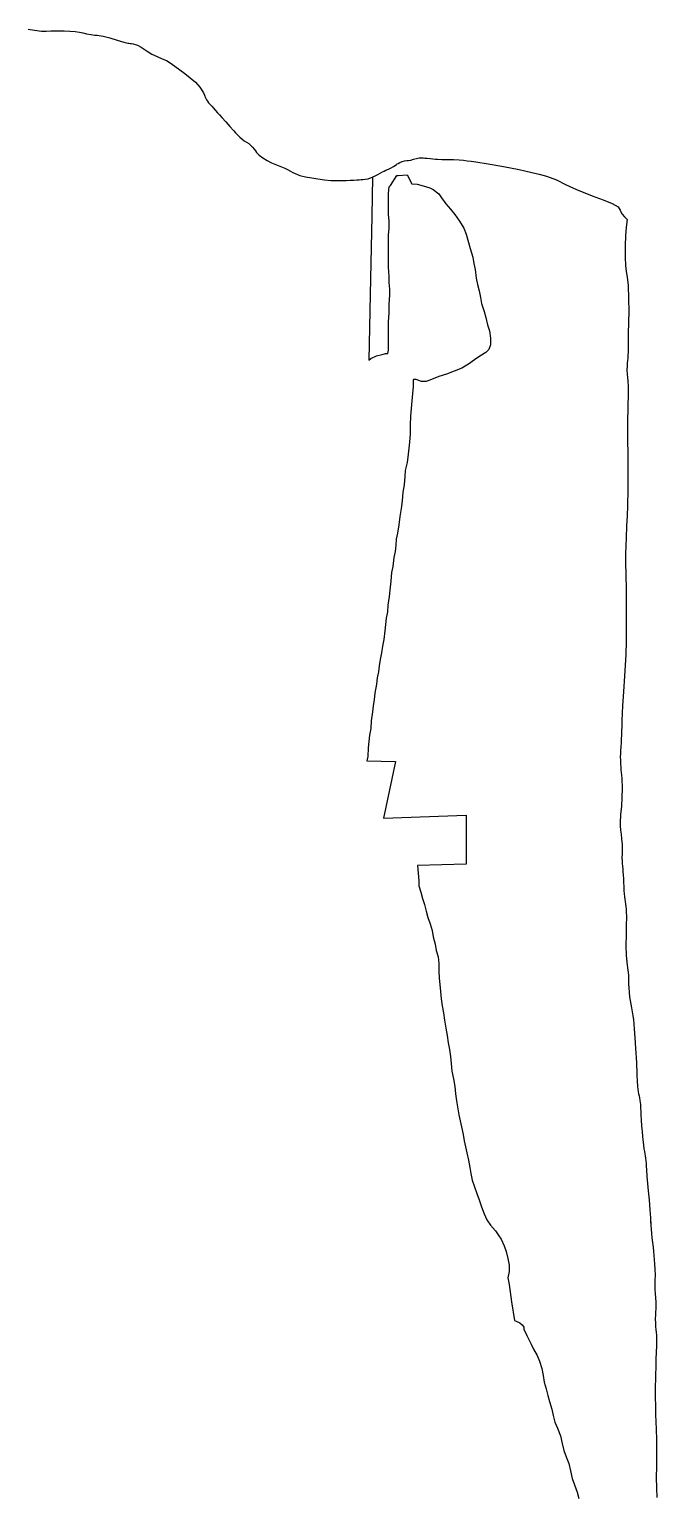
# Model space of a CAD drawing. Header units: inches. Extents: x 11258954 to 11313122, y 3645444 to 3695200.
# Drawn here: x 11282908 to 11283960, y 3691751 to 3694203 of the extents above; entities that cross this region are included whole.
import ezdxf

# ---------------------------------------------------------------- set-up
doc = ezdxf.new("R2010")
doc.units = ezdxf.units.IN
doc.header["$MEASUREMENT"] = 0
for name, color, linetype in [('SchoolBoardDistrict', 253, 'Continuous'), ('SchoolZone_Elementary', 251, 'Continuous'), ('SchoolZone_High', 63, 'Continuous'), ('SchoolZone_Middle', 154, 'Continuous')]:
    doc.layers.add(name, color=color, linetype=linetype)

msp = doc.modelspace()

# ---------------------------------------------------------------- linework, layer by layer
at = {"layer": 'SchoolBoardDistrict'}
msp.add_lwpolyline([(11282905.625, 3694202.9375), (11282916.5625, 3694201.25), (11282928.1875, 3694199.5), (11282935.969, 3694199.9375), (11282943.594, 3694200.25), (11282950.9065, 3694200.5), (11282957.8125, 3694200.5), (11282966.219, 3694200.25), (11282975.469, 3694199.75), (11282984.375, 3694199), (11282991.8125, 3694197.875), (11282997.344, 3694196.75), (11283003.8125, 3694195.5), (11283010.8125, 3694194.3125), (11283017.8125, 3694193.3125), (11283021.344, 3694192.875), (11283024.75, 3694192.5), (11283028.125, 3694192.0625), (11283031.4065, 3694191.5), (11283042.875, 3694188.5625), (11283055.094, 3694184.6875), (11283065.9065, 3694181.25), (11283073.0315, 3694179.6875), (11283074.469, 3694179.5625), (11283076.6565, 3694179.375), (11283077.1565, 3694179.3125), (11283079.2815, 3694179), (11283082.0315, 3694178.5), (11283089.1565, 3694176.25), (11283095.125, 3694173.1875), (11283100.375, 3694169.6875), (11283105.4375, 3694166.0625), (11283113.25, 3694161.5), (11283122.0315, 3694157.25), (11283130.5, 3694153.5), (11283137.4375, 3694150.5), (11283144.125, 3694146.6875), (11283151.8125, 3694141.375), (11283160, 3694135.25), (11283168.25, 3694128.875), (11283177.6565, 3694121.625), (11283186.1875, 3694114.375), (11283193.5625, 3694106.125), (11283199.469, 3694096.25), (11283201.219, 3694092.3125), (11283202.9375, 3694088.3125), (11283204.625, 3694084.8125), (11283206.25, 3694082.25), (11283208.1875, 3694079.9375), (11283210.75, 3694077.125), (11283213.594, 3694074), (11283216.469, 3694070.875), (11283220.094, 3694066.875), (11283223.4375, 3694063.125), (11283226.8125, 3694059.375), (11283230.469, 3694055.25), (11283237.25, 3694047.6875), (11283244.125, 3694040.0625), (11283249.9375, 3694033.5625), (11283253.6565, 3694029.4375), (11283255.1875, 3694027.75), (11283257.625, 3694025.125), (11283260.6565, 3694022.125), (11283263.875, 3694019.25), (11283267.969, 3694016.25), (11283271.875, 3694013.8125), (11283275.625, 3694011.375), (11283279.2815, 3694008.4375), (11283282.0625, 3694005.4375), (11283284.594, 3694002.25), (11283286.8125, 3693999.1875), (11283288.6875, 3693996.625), (11283293.1875, 3693992), (11283299.375, 3693987.3125), (11283306.5, 3693982.9375), (11283313.875, 3693979.25), (11283319.469, 3693976.9375), (11283324.9375, 3693974.875), (11283330.4065, 3693972.75), (11283336.094, 3693970.25), (11283340.8125, 3693967.8125), (11283345.375, 3693965.25), (11283349.594, 3693962.9375), (11283353.2815, 3693961.0625), (11283361.1875, 3693958.25), (11283370.7815, 3693955.875), (11283381.1565, 3693953.875), (11283391.2815, 3693952.25), (11283402.469, 3693950.75), (11283413.219, 3693949.8125), (11283424.9065, 3693949.4375), (11283438.9065, 3693949.625), (11283445.5625, 3693949.9375), (11283451.6875, 3693950.25), (11283456.5315, 3693950.625), (11283459.3125, 3693950.8125), (11283460.969, 3693950.875), (11283463.844, 3693951), (11283467.344, 3693951.25), (11283470.9065, 3693951.625), (11283475.5625, 3693952.5625), (11283479.5625, 3693953.875), (11283483.094, 3693955.4375), (11283483.375, 3693955.5625), (11283487.5, 3693957.625), (11283491.8125, 3693959.875), (11283495.969, 3693962.0625), (11283499.6565, 3693964), (11283502.5315, 3693965.4375), (11283505.6565, 3693966.875), (11283509.719, 3693968.6875), (11283514.125, 3693970.875), (11283518.3125, 3693973.25), (11283520.875, 3693974.9375), (11283523.239, 3693976.6345), (11283523.3125, 3693976.6875), (11283525.844, 3693978.3125), (11283528.719, 3693979.8125), (11283532.719, 3693981.3125), (11283536.75, 3693982.3125), (11283540.469, 3693982.9375), (11283543.5315, 3693983.25), (11283547.2815, 3693983.9375), (11283551.8125, 3693985.1875), (11283556.719, 3693986.5), (11283561.5315, 3693987.4375), (11283564.6875, 3693987.625), (11283567.75, 3693987.5), (11283570.969, 3693987.1875), (11283574.5315, 3693986.8125), (11283579.625, 3693986.3125), (11283584.4065, 3693985.875), (11283588.6565, 3693985.5), (11283592.125, 3693985.25), (11283599.5625, 3693985), (11283608.75, 3693984.8125), (11283618.75, 3693984.5625), (11283628.5315, 3693984.0625), (11283635.4065, 3693983.4375), (11283642, 3693982.6875), (11283648.75, 3693981.75), (11283656.1565, 3693980.625), (11283676.875, 3693977.4375), (11283696.6875, 3693974.0625), (11283714.375, 3693970.8125), (11283728.7815, 3693967.8125), (11283738.3125, 3693965.75), (11283750.094, 3693963.125), (11283762.6565, 3693960.125), (11283774.5625, 3693956.8125), (11283791.594, 3693950.4375), (11283806.7815, 3693943.125), (11283825, 3693934.375), (11283851.1875, 3693923.8125), (11283869.969, 3693917), (11283885.0315, 3693911.125), (11283894.969, 3693905.5625), (11283898.4065, 3693899.8125), (11283899.3125, 3693897.0625), (11283901.9065, 3693893.3125), (11283905.5625, 3693888.9375), (11283909.8125, 3693884.25), (11283908.469, 3693871.25), (11283907.3125, 3693857.0625), (11283906.625, 3693840.5), (11283906.594, 3693820.4375), (11283907.2815, 3693807.4375), (11283908.594, 3693797.0625), (11283910.0625, 3693787.8125), (11283911.219, 3693778.375), (11283911.5315, 3693774.125), (11283911.719, 3693769.75), (11283911.875, 3693765.3125), (11283911.902, 3693764.373), (11283912, 3693761), (11283912.219, 3693752.9375), (11283912.4375, 3693745), (11283912.5625, 3693736.4375), (11283912.594, 3693726.5625), (11283912.4065, 3693716), (11283912.0625, 3693706.8125), (11283911.75, 3693698.375), (11283911.594, 3693689.75), (11283911.6875, 3693681.1875), (11283911.844, 3693672.375), (11283911.8125, 3693663.625), (11283911.4065, 3693655.375), (11283911.0315, 3693651.6875), (11283910.594, 3693647.9375), (11283910.1565, 3693643.875), (11283909.8125, 3693639.1875), (11283909.719, 3693631.8125), (11283910.0625, 3693625.375), (11283910.6565, 3693619.375), (11283911.219, 3693613.375), (11283911.625, 3693604.3125), (11283911.6565, 3693594.9375), (11283911.469, 3693585.625), (11283911.219, 3693576.9375), (11283911.0315, 3693569.375), (11283910.875, 3693561.75), (11283910.75, 3693553), (11283910.594, 3693541.9375), (11283910.5, 3693533.75), (11283910.5, 3693527.1875), (11283910.5315, 3693521.625), (11283910.594, 3693516.3125), (11283910.9065, 3693490.3125), (11283911.1565, 3693460.9375), (11283911.1405, 3693446.125), (11283911.125, 3693431.3125), (11283910.594, 3693404.5), (11283909.875, 3693387.9375), (11283908.969, 3693371.125), (11283908.094, 3693350.9375), (11283907.4065, 3693324.125), (11283907.3125, 3693312.25), (11283907.375, 3693303.1875), (11283907.594, 3693295.8125), (11283907.8125, 3693289.0625), (11283908.344, 3693265.1875), (11283908.5315, 3693237.8125), (11283908.5315, 3693208), (11283908.4065, 3693177.0625), (11283908.1565, 3693170), (11283907.875, 3693162.6875), (11283907.594, 3693155), (11283907.219, 3693146.6875), (11283905.719, 3693119.0625), (11283904.0315, 3693093.6875), (11283902.469, 3693069.4375), (11283901.219, 3693045.25), (11283901.094, 3693042.3125), (11283901, 3693039.3125), (11283900.9065, 3693036.3125), (11283900.8125, 3693033.4375), (11283900.719, 3693029.125), (11283900.594, 3693024.8125), (11283900.4375, 3693020.125), (11283900.219, 3693014.625), (11283899.7815, 3693007.125), (11283899.344, 3693001.5), (11283899.2815, 3693000.625), (11283898.875, 3692994.8125), (11283898.594, 3692989.25), (11283898.5315, 3692984), (11283898.625, 3692978.3125), (11283898.844, 3692972.5), (11283899.219, 3692966.8125), (11283899.625, 3692962.3125), (11283900.094, 3692957.8125), (11283900.5625, 3692953.1875), (11283901, 3692948), (11283901.6875, 3692931.3125), (11283901.344, 3692916.0625), (11283900.3125, 3692901.6875), (11283899, 3692887.8125), (11283898.594, 3692883.1875), (11283898.3125, 3692878.3125), (11283898.1565, 3692873.375), (11283898.219, 3692868.625), (11283898.7815, 3692861.5625), (11283899.6875, 3692854.625), (11283900.6875, 3692846.875), (11283901.4065, 3692837.375), (11283901.594, 3692828.875), (11283901.469, 3692821.8125), (11283901.3125, 3692815.625), (11283901.4065, 3692809.5625), (11283901.6875, 3692805.3125), (11283902.125, 3692800.8125), (11283902.594, 3692796.1875), (11283903, 3692791.8125), (11283903.375, 3692786.125), (11283903.625, 3692780.5), (11283903.844, 3692774.25), (11283904.219, 3692766.5625), (11283904.594, 3692760.0625), (11283905, 3692754.625), (11283905.4375, 3692749.9375), (11283906, 3692745.375), (11283906.5625, 3692741.5625), (11283907.1565, 3692737.4375), (11283907.75, 3692733.1875), (11283908.219, 3692729), (11283908.594, 3692723.3125), (11283908.719, 3692717.75), (11283908.6875, 3692711.9375), (11283908.594, 3692705.5625), (11283908.219, 3692686.125), (11283907.9375, 3692668.3125), (11283908.344, 3692651.5), (11283910, 3692634.9375), (11283910.625, 3692630.9375), (11283911.25, 3692626.75), (11283911.8125, 3692622.625), (11283912.219, 3692618.5625), (11283912.4375, 3692613.6875), (11283912.4375, 3692608.8125), (11283912.4375, 3692603.5), (11283912.594, 3692597.375), (11283913.1565, 3692589.1875), (11283914.0315, 3692582.1875), (11283915.0625, 3692575.75), (11283916.219, 3692569.5625), (11283917.344, 3692563.4375), (11283918.469, 3692556.9375), (11283919.5, 3692550.3125), (11283920.4065, 3692543.9375), (11283922.0315, 3692528.4375), (11283922.875, 3692513.6875), (11283923.75, 3692495.9375), (11283925.4065, 3692471.3125), (11283925.719, 3692466.8125), (11283925.9065, 3692463.4375), (11283925.969, 3692460.75), (11283926, 3692458.3125), (11283926.1875, 3692450.5), (11283926.6565, 3692441.4375), (11283927.4375, 3692431.9375), (11283928.625, 3692423.125), (11283929.25, 3692419.75), (11283929.969, 3692416.3125), (11283930.6875, 3692412.625), (11283931.4065, 3692408.3125), (11283932.219, 3692401.5), (11283932.594, 3692395.5625), (11283932.719, 3692390.0625), (11283932.8125, 3692384.6875), (11283933.3125, 3692375.6875), (11283934.1565, 3692366.1875), (11283934.67, 3692361.0185), (11283935.094, 3692356.75), (11283936, 3692347.875), (11283936.4065, 3692343.375), (11283936.844, 3692338.75), (11283937.4375, 3692333.625), (11283938.219, 3692327.5), (11283938.9375, 3692322.875), (11283939.625, 3692319), (11283940.2815, 3692315.5), (11283940.8125, 3692312.0625), (11283941.3125, 3692307.5625), (11283941.6565, 3692302.75), (11283941.9375, 3692297.875), (11283942.219, 3692293.0625), (11283943.125, 3692281.0625), (11283944.25, 3692269.5625), (11283945.5, 3692257), (11283946.8125, 3692241.875), (11283948, 3692225.4375), (11283948.875, 3692211.75), (11283949.297, 3692205.5), (11283949.719, 3692199.25), (11283950.8125, 3692186.4375), (11283951.625, 3692178.625), (11283952.5, 3692170.6875), (11283953.4065, 3692162.75), (11283954.219, 3692155.25), (11283954.875, 3692148.625), (11283955.469, 3692141.875), (11283955.9375, 3692134.4375), (11283956.4065, 3692125.625), (11283956.6875, 3692115.5625), (11283956.625, 3692107), (11283956.5315, 3692099.3125), (11283956.625, 3692091.8125), (11283956.969, 3692085), (11283957.4375, 3692077.6875), (11283957.875, 3692070.4375), (11283958.0315, 3692063.625), (11283957.9065, 3692059.0625), (11283957.6565, 3692054.4375), (11283957.375, 3692049.125), (11283957.219, 3692042.625), (11283957.25, 3692035.5), (11283957.5315, 3692029.5625), (11283958, 3692024.5625), (11283958.625, 3692020), (11283959.375, 3692015.25), (11283959.375, 3692000), (11283959.25, 3691997.25), (11283958.625, 3691986.6875), (11283958.25, 3691975.125), (11283957.875, 3691961.6875), (11283957.625, 3691949.375), (11283957.25, 3691941.125), (11283957, 3691929.875), (11283957, 3691913.0625), (11283957.25, 3691895.125), (11283957.625, 3691882.3125), (11283958, 3691870.375), (11283958.5, 3691858.125), (11283959, 3691840), (11283959.25, 3691822.375), (11283959.25, 3691808.75), (11283959, 3691795.1875), (11283958.875, 3691777.625), (11283959.125, 3691759.1875), (11283959.625, 3691743.625)], dxfattribs=at)
at = {"layer": 'SchoolZone_Elementary'}
msp.add_polyline3d([(11282905.625, 3694202.9375, 0), (11282916.5625, 3694201.25, 0), (11282928.1875, 3694199.5, 0), (11282935.969, 3694199.9375, 0), (11282943.594, 3694200.25, 0), (11282950.9065, 3694200.5, 0), (11282957.8125, 3694200.5, 0), (11282966.219, 3694200.25, 0), (11282975.469, 3694199.75, 0), (11282984.375, 3694199, 0), (11282991.8125, 3694197.875, 0), (11282997.344, 3694196.75, 0), (11283003.8125, 3694195.5, 0), (11283010.8125, 3694194.3125, 0), (11283017.8125, 3694193.3125, 0), (11283021.344, 3694192.875, 0), (11283024.75, 3694192.5, 0), (11283028.125, 3694192.0625, 0), (11283031.4065, 3694191.5, 0), (11283042.875, 3694188.5625, 0), (11283055.094, 3694184.6875, 0), (11283065.9065, 3694181.25, 0), (11283073.0315, 3694179.6875, 0), (11283074.469, 3694179.5625, 0), (11283076.6565, 3694179.375, 0), (11283077.1565, 3694179.3125, 0), (11283079.2815, 3694179, 0), (11283082.0315, 3694178.5, 0), (11283089.1565, 3694176.25, 0), (11283095.125, 3694173.1875, 0), (11283100.375, 3694169.6875, 0), (11283105.4375, 3694166.0625, 0), (11283113.25, 3694161.5, 0), (11283122.0315, 3694157.25, 0), (11283130.5, 3694153.5, 0), (11283137.4375, 3694150.5, 0), (11283144.125, 3694146.6875, 0), (11283151.8125, 3694141.375, 0), (11283160, 3694135.25, 0), (11283168.25, 3694128.875, 0), (11283177.6565, 3694121.625, 0), (11283186.1875, 3694114.375, 0), (11283193.5625, 3694106.125, 0), (11283199.469, 3694096.25, 0), (11283201.219, 3694092.3125, 0), (11283202.9375, 3694088.3125, 0), (11283204.625, 3694084.8125, 0), (11283206.25, 3694082.25, 0), (11283208.1875, 3694079.9375, 0), (11283210.75, 3694077.125, 0), (11283213.594, 3694074, 0), (11283216.469, 3694070.875, 0), (11283220.094, 3694066.875, 0), (11283223.4375, 3694063.125, 0), (11283226.8125, 3694059.375, 0), (11283230.469, 3694055.25, 0), (11283237.25, 3694047.6875, 0), (11283244.125, 3694040.0625, 0), (11283249.9375, 3694033.5625, 0), (11283253.6565, 3694029.4375, 0), (11283255.1875, 3694027.75, 0), (11283257.625, 3694025.125, 0), (11283260.6565, 3694022.125, 0), (11283263.875, 3694019.25, 0), (11283267.969, 3694016.25, 0), (11283271.875, 3694013.8125, 0), (11283275.625, 3694011.375, 0), (11283279.2815, 3694008.4375, 0), (11283282.0625, 3694005.4375, 0), (11283284.594, 3694002.25, 0), (11283286.8125, 3693999.1875, 0), (11283288.6875, 3693996.625, 0), (11283293.1875, 3693992, 0), (11283299.375, 3693987.3125, 0), (11283306.5, 3693982.9375, 0), (11283313.875, 3693979.25, 0), (11283319.469, 3693976.9375, 0), (11283324.9375, 3693974.875, 0), (11283330.4065, 3693972.75, 0), (11283336.094, 3693970.25, 0), (11283340.8125, 3693967.8125, 0), (11283345.375, 3693965.25, 0), (11283349.594, 3693962.9375, 0), (11283353.2815, 3693961.0625, 0), (11283361.1875, 3693958.25, 0), (11283370.7815, 3693955.875, 0), (11283381.1565, 3693953.875, 0), (11283391.2815, 3693952.25, 0), (11283402.469, 3693950.75, 0), (11283413.219, 3693949.8125, 0), (11283424.9065, 3693949.4375, 0), (11283438.9065, 3693949.625, 0), (11283445.5625, 3693949.9375, 0), (11283451.6875, 3693950.25, 0), (11283456.5315, 3693950.625, 0), (11283459.3125, 3693950.8125, 0), (11283460.969, 3693950.875, 0), (11283463.844, 3693951, 0), (11283467.344, 3693951.25, 0), (11283470.9065, 3693951.625, 0), (11283475.5625, 3693952.5625, 0), (11283479.5625, 3693953.875, 0), (11283483.094, 3693955.4375, 0), (11283481.7815, 3693889.8125, 0), (11283479.1875, 3693758.875, 0), (11283476.969, 3693648.75, 0), (11283480, 3693651.25, 0), (11283490, 3693656, 0), (11283499, 3693658.25, 0), (11283505, 3693659.75, 0), (11283509, 3693660, 0), (11283510, 3693665.25, 0), (11283510, 3693675.25, 0), (11283510, 3693686.75, 0), (11283510, 3693699.5, 0), (11283510, 3693712.75, 0), (11283511, 3693727.5, 0), (11283511, 3693742.5, 0), (11283512, 3693757.25, 0), (11283512, 3693767.75, 0), (11283511, 3693778.75, 0), (11283511, 3693789, 0), (11283510, 3693804.25, 0), (11283510, 3693814.75, 0), (11283510, 3693825, 0), (11283510, 3693835.25, 0), (11283510, 3693846.25, 0), (11283510, 3693858.25, 0), (11283511, 3693870, 0), (11283511, 3693882, 0), (11283510, 3693892.75, 0), (11283510, 3693907, 0), (11283510, 3693917.5, 0), (11283510, 3693928.25, 0), (11283511, 3693939, 0), (11283513, 3693941.5, 0), (11283524, 3693958, 0), (11283526, 3693958, 0), (11283541, 3693959.25, 0), (11283549, 3693944.25, 0), (11283558, 3693943.25, 0), (11283568, 3693940.75, 0), (11283579, 3693937.25, 0), (11283585, 3693934.5, 0), (11283594, 3693927.5, 0), (11283599, 3693920.75, 0), (11283606, 3693910.75, 0), (11283614, 3693901.5, 0), (11283621, 3693892.75, 0), (11283629, 3693881.5, 0), (11283636, 3693869.75, 0), (11283640, 3693859.75, 0), (11283644, 3693846, 0), (11283647, 3693835.5, 0), (11283651, 3693821, 0), (11283653, 3693810.75, 0), (11283655, 3693800.75, 0), (11283657, 3693786, 0), (11283659, 3693775.25, 0), (11283662, 3693765, 0), (11283664, 3693753.75, 0), (11283666, 3693743.5, 0), (11283670, 3693730, 0), (11283673, 3693720, 0), (11283676, 3693707.75, 0), (11283679, 3693698, 0), (11283681, 3693685.5, 0), (11283681, 3693674.5, 0), (11283678, 3693666.5, 0), (11283673, 3693661.5, 0), (11283663, 3693655.5, 0), (11283654, 3693649, 0), (11283644, 3693641.75, 0), (11283633, 3693635, 0), (11283620, 3693630.25, 0), (11283607, 3693625, 0), (11283594, 3693621, 0), (11283582, 3693616, 0), (11283573, 3693613, 0), (11283565, 3693612.75, 0), (11283556, 3693616, 0), (11283552, 3693616, 0), (11283551, 3693615, 0), (11283551, 3693604.5, 0), (11283550, 3693592.75, 0), (11283549, 3693580.5, 0), (11283548, 3693567.75, 0), (11283547, 3693554.75, 0), (11283546, 3693540, 0), (11283546, 3693525.25, 0), (11283545, 3693511.25, 0), (11283544, 3693501, 0), (11283543, 3693491, 0), (11283541, 3693477, 0), (11283538, 3693464, 0), (11283537, 3693453.75, 0), (11283536, 3693439.75, 0), (11283534, 3693427.25, 0), (11283533, 3693413, 0), (11283531, 3693400, 0), (11283529, 3693386.75, 0), (11283527, 3693372.75, 0), (11283525, 3693358.75, 0), (11283523, 3693348.75, 0), (11283522, 3693338.5, 0), (11283521, 3693328, 0), (11283519, 3693318, 0), (11283517, 3693303, 0), (11283515, 3693292.75, 0), (11283514, 3693278.25, 0), (11283512, 3693263.25, 0), (11283511, 3693252.5, 0), (11283509, 3693238.25, 0), (11283508, 3693227.25, 0), (11283506, 3693216.25, 0), (11283505, 3693205.75, 0), (11283504, 3693195, 0), (11283502, 3693180.5, 0), (11283500, 3693169.75, 0), (11283498, 3693158.5, 0), (11283496, 3693147, 0), (11283494, 3693136.75, 0), (11283493, 3693126.5, 0), (11283491, 3693116.25, 0), (11283490, 3693106, 0), (11283487, 3693091, 0), (11283486, 3693080.25, 0), (11283484, 3693069.5, 0), (11283483, 3693059.25, 0), (11283481, 3693044.25, 0), (11283480, 3693031.75, 0), (11283478, 3693020.25, 0), (11283477, 3693009.75, 0), (11283476, 3692999, 0), (11283475, 3692984.75, 0), (11283473.7815, 3692977.4375, 0), (11283521.5, 3692976.25, 0), (11283501.5315, 3692881.5625, 0), (11283639.9065, 3692886.625, 0), (11283640.1875, 3692804.4375, 0), (11283558.594, 3692802.0625, 0), (11283561, 3692776.5, 0), (11283561, 3692768.25, 0), (11283564, 3692757.25, 0), (11283567, 3692746.75, 0), (11283570, 3692736.75, 0), (11283573, 3692725.75, 0), (11283576, 3692714.75, 0), (11283580, 3692704.25, 0), (11283583, 3692693.25, 0), (11283585, 3692682.5, 0), (11283588, 3692670.5, 0), (11283590, 3692659.75, 0), (11283593, 3692649, 0), (11283594, 3692637.75, 0), (11283594, 3692625.25, 0), (11283595, 3692613.25, 0), (11283596, 3692602.5, 0), (11283597, 3692591.25, 0), (11283598, 3692578.75, 0), (11283600, 3692567.25, 0), (11283602, 3692555.5, 0), (11283604, 3692543, 0), (11283606, 3692529.75, 0), (11283608, 3692517.25, 0), (11283610, 3692505.25, 0), (11283612, 3692494, 0), (11283614, 3692482.25, 0), (11283615, 3692470.5, 0), (11283616, 3692457.5, 0), (11283619, 3692444.5, 0), (11283621, 3692432, 0), (11283622, 3692419.75, 0), (11283624, 3692408, 0), (11283626, 3692394.75, 0), (11283628, 3692384.5, 0), (11283630, 3692374.25, 0), (11283632, 3692364.25, 0), (11283635, 3692351.5, 0), (11283637, 3692341, 0), (11283639, 3692330.75, 0), (11283641, 3692320.75, 0), (11283644, 3692308.5, 0), (11283646, 3692296, 0), (11283648, 3692286.25, 0), (11283650, 3692275.25, 0), (11283654, 3692263.75, 0), (11283658, 3692252.5, 0), (11283662, 3692242, 0), (11283666, 3692230.5, 0), (11283670, 3692218.75, 0), (11283675, 3692208.25, 0), (11283681, 3692199.5, 0), (11283689, 3692190, 0), (11283695, 3692182, 0), (11283699, 3692176, 0), (11283704, 3692165.25, 0), (11283707, 3692155.5, 0), (11283710, 3692144, 0), (11283712, 3692132.5, 0), (11283712, 3692121.75, 0), (11283710, 3692111.25, 0), (11283712, 3692100, 0), (11283716, 3692071.25, 0), (11283721.0315, 3692040.125, 0), (11283724, 3692039, 0), (11283730, 3692035.75, 0), (11283734, 3692032.5, 0), (11283737, 3692028.75, 0), (11283737, 3692025.5, 0), (11283742, 3692014.75, 0), (11283748, 3692002.75, 0), (11283749, 3692000, 0), (11283753, 3691992, 0), (11283759, 3691981.5, 0), (11283763, 3691972, 0), (11283767, 3691959.25, 0), (11283769, 3691947.75, 0), (11283771, 3691936.75, 0), (11283774, 3691925.5, 0), (11283777, 3691914.5, 0), (11283780, 3691904, 0), (11283784, 3691891.25, 0), (11283786, 3691880.75, 0), (11283789, 3691869.5, 0), (11283793, 3691859.5, 0), (11283798, 3691846.5, 0), (11283801, 3691834, 0), (11283804, 3691822, 0), (11283808, 3691811.75, 0), (11283812, 3691800.5, 0), (11283815, 3691788, 0), (11283818, 3691775.25, 0), (11283822, 3691764.5, 0), (11283826, 3691752.25, 0), (11283829, 3691741.5, 0)], dxfattribs=at)
at = {"layer": 'SchoolZone_High'}
msp.add_polyline3d([(11282905.625, 3694202.9375, 0), (11282916.5625, 3694201.25, 0), (11282928.1875, 3694199.5, 0), (11282935.969, 3694199.9375, 0), (11282943.594, 3694200.25, 0), (11282950.9065, 3694200.5, 0), (11282957.8125, 3694200.5, 0), (11282966.219, 3694200.25, 0), (11282975.469, 3694199.75, 0), (11282984.375, 3694199, 0), (11282991.8125, 3694197.875, 0), (11282997.344, 3694196.75, 0), (11283003.8125, 3694195.5, 0), (11283010.8125, 3694194.3125, 0), (11283017.8125, 3694193.3125, 0), (11283021.344, 3694192.875, 0), (11283024.75, 3694192.5, 0), (11283028.125, 3694192.0625, 0), (11283031.4065, 3694191.5, 0), (11283042.875, 3694188.5625, 0), (11283055.094, 3694184.6875, 0), (11283065.9065, 3694181.25, 0), (11283073.0315, 3694179.6875, 0), (11283074.469, 3694179.5625, 0), (11283076.6565, 3694179.375, 0), (11283077.1565, 3694179.3125, 0), (11283079.2815, 3694179, 0), (11283082.0315, 3694178.5, 0), (11283089.1565, 3694176.25, 0), (11283095.125, 3694173.1875, 0), (11283100.375, 3694169.6875, 0), (11283105.4375, 3694166.0625, 0), (11283113.25, 3694161.5, 0), (11283122.0315, 3694157.25, 0), (11283130.5, 3694153.5, 0), (11283137.4375, 3694150.5, 0), (11283144.125, 3694146.6875, 0), (11283151.8125, 3694141.375, 0), (11283160, 3694135.25, 0), (11283168.25, 3694128.875, 0), (11283177.6565, 3694121.625, 0), (11283186.1875, 3694114.375, 0), (11283193.5625, 3694106.125, 0), (11283199.469, 3694096.25, 0), (11283201.219, 3694092.3125, 0), (11283202.9375, 3694088.3125, 0), (11283204.625, 3694084.8125, 0), (11283206.25, 3694082.25, 0), (11283208.1875, 3694079.9375, 0), (11283210.75, 3694077.125, 0), (11283213.594, 3694074, 0), (11283216.469, 3694070.875, 0), (11283220.094, 3694066.875, 0), (11283223.4375, 3694063.125, 0), (11283226.8125, 3694059.375, 0), (11283230.469, 3694055.25, 0), (11283237.25, 3694047.6875, 0), (11283244.125, 3694040.0625, 0), (11283249.9375, 3694033.5625, 0), (11283253.6565, 3694029.4375, 0), (11283255.1875, 3694027.75, 0), (11283257.625, 3694025.125, 0), (11283260.6565, 3694022.125, 0), (11283263.875, 3694019.25, 0), (11283267.969, 3694016.25, 0), (11283271.875, 3694013.8125, 0), (11283275.625, 3694011.375, 0), (11283279.2815, 3694008.4375, 0), (11283282.0625, 3694005.4375, 0), (11283284.594, 3694002.25, 0), (11283286.8125, 3693999.1875, 0), (11283288.6875, 3693996.625, 0), (11283293.1875, 3693992, 0), (11283299.375, 3693987.3125, 0), (11283306.5, 3693982.9375, 0), (11283313.875, 3693979.25, 0), (11283319.469, 3693976.9375, 0), (11283324.9375, 3693974.875, 0), (11283330.4065, 3693972.75, 0), (11283336.094, 3693970.25, 0), (11283340.8125, 3693967.8125, 0), (11283345.375, 3693965.25, 0), (11283349.594, 3693962.9375, 0), (11283353.2815, 3693961.0625, 0), (11283361.1875, 3693958.25, 0), (11283370.7815, 3693955.875, 0), (11283381.1565, 3693953.875, 0), (11283391.2815, 3693952.25, 0), (11283402.469, 3693950.75, 0), (11283413.219, 3693949.8125, 0), (11283424.9065, 3693949.4375, 0), (11283438.9065, 3693949.625, 0), (11283445.5625, 3693949.9375, 0), (11283451.6875, 3693950.25, 0), (11283456.5315, 3693950.625, 0), (11283459.3125, 3693950.8125, 0), (11283460.969, 3693950.875, 0), (11283463.844, 3693951, 0), (11283467.344, 3693951.25, 0), (11283470.9065, 3693951.625, 0), (11283475.5625, 3693952.5625, 0), (11283479.5625, 3693953.875, 0), (11283483.094, 3693955.4375, 0), (11283483.375, 3693955.5625, 0), (11283487.5, 3693957.625, 0), (11283491.8125, 3693959.875, 0), (11283495.969, 3693962.0625, 0), (11283499.6565, 3693964, 0), (11283502.5315, 3693965.4375, 0), (11283505.6565, 3693966.875, 0), (11283509.719, 3693968.6875, 0), (11283514.125, 3693970.875, 0), (11283518.3125, 3693973.25, 0), (11283520.875, 3693974.9375, 0), (11283523.239, 3693976.6345, 0), (11283523.3125, 3693976.6875, 0), (11283525.844, 3693978.3125, 0), (11283528.719, 3693979.8125, 0), (11283532.719, 3693981.3125, 0), (11283536.75, 3693982.3125, 0), (11283540.469, 3693982.9375, 0), (11283543.5315, 3693983.25, 0), (11283547.2815, 3693983.9375, 0), (11283551.8125, 3693985.1875, 0), (11283556.719, 3693986.5, 0), (11283561.5315, 3693987.4375, 0), (11283564.6875, 3693987.625, 0), (11283567.75, 3693987.5, 0), (11283570.969, 3693987.1875, 0), (11283574.5315, 3693986.8125, 0), (11283579.625, 3693986.3125, 0), (11283584.4065, 3693985.875, 0), (11283588.6565, 3693985.5, 0), (11283592.125, 3693985.25, 0), (11283599.5625, 3693985, 0), (11283608.75, 3693984.8125, 0), (11283618.75, 3693984.5625, 0), (11283628.5315, 3693984.0625, 0), (11283635.4065, 3693983.4375, 0), (11283642, 3693982.6875, 0), (11283648.75, 3693981.75, 0), (11283656.1565, 3693980.625, 0), (11283676.875, 3693977.4375, 0), (11283696.6875, 3693974.0625, 0), (11283714.375, 3693970.8125, 0), (11283728.7815, 3693967.8125, 0), (11283738.3125, 3693965.75, 0), (11283750.094, 3693963.125, 0), (11283762.6565, 3693960.125, 0), (11283774.5625, 3693956.8125, 0), (11283791.594, 3693950.4375, 0), (11283806.7815, 3693943.125, 0), (11283825, 3693934.375, 0), (11283851.1875, 3693923.8125, 0), (11283869.969, 3693917, 0), (11283885.0315, 3693911.125, 0), (11283894.969, 3693905.5625, 0), (11283898.4065, 3693899.8125, 0), (11283899.3125, 3693897.0625, 0), (11283901.9065, 3693893.3125, 0), (11283905.5625, 3693888.9375, 0), (11283909.8125, 3693884.25, 0), (11283908.469, 3693871.25, 0), (11283907.3125, 3693857.0625, 0), (11283906.625, 3693840.5, 0), (11283906.594, 3693820.4375, 0), (11283907.2815, 3693807.4375, 0), (11283908.594, 3693797.0625, 0), (11283910.0625, 3693787.8125, 0), (11283911.219, 3693778.375, 0), (11283911.5315, 3693774.125, 0), (11283911.719, 3693769.75, 0), (11283911.875, 3693765.3125, 0), (11283911.902, 3693764.373, 0), (11283912, 3693761, 0), (11283912.219, 3693752.9375, 0), (11283912.4375, 3693745, 0), (11283912.5625, 3693736.4375, 0), (11283912.594, 3693726.5625, 0), (11283912.4065, 3693716, 0), (11283912.0625, 3693706.8125, 0), (11283911.75, 3693698.375, 0), (11283911.594, 3693689.75, 0), (11283911.6875, 3693681.1875, 0), (11283911.844, 3693672.375, 0), (11283911.8125, 3693663.625, 0), (11283911.4065, 3693655.375, 0), (11283911.0315, 3693651.6875, 0), (11283910.594, 3693647.9375, 0), (11283910.1565, 3693643.875, 0), (11283909.8125, 3693639.1875, 0), (11283909.719, 3693631.8125, 0), (11283910.0625, 3693625.375, 0), (11283910.6565, 3693619.375, 0), (11283911.219, 3693613.375, 0), (11283911.625, 3693604.3125, 0), (11283911.6565, 3693594.9375, 0), (11283911.469, 3693585.625, 0), (11283911.219, 3693576.9375, 0), (11283911.0315, 3693569.375, 0), (11283910.875, 3693561.75, 0), (11283910.75, 3693553, 0), (11283910.594, 3693541.9375, 0), (11283910.5, 3693533.75, 0), (11283910.5, 3693527.1875, 0), (11283910.5315, 3693521.625, 0), (11283910.594, 3693516.3125, 0), (11283910.9065, 3693490.3125, 0), (11283911.1565, 3693460.9375, 0), (11283911.125, 3693431.3125, 0), (11283910.594, 3693404.5, 0), (11283909.875, 3693387.9375, 0), (11283908.969, 3693371.125, 0), (11283908.094, 3693350.9375, 0), (11283907.4065, 3693324.125, 0), (11283907.3125, 3693312.25, 0), (11283907.375, 3693303.1875, 0), (11283907.594, 3693295.8125, 0), (11283907.8125, 3693289.0625, 0), (11283908.344, 3693265.1875, 0), (11283908.5315, 3693237.8125, 0), (11283908.5315, 3693208, 0), (11283908.4065, 3693177.0625, 0), (11283908.1565, 3693170, 0), (11283907.875, 3693162.6875, 0), (11283907.594, 3693155, 0), (11283907.219, 3693146.6875, 0), (11283905.719, 3693119.0625, 0), (11283904.0315, 3693093.6875, 0), (11283902.469, 3693069.4375, 0), (11283901.219, 3693045.25, 0), (11283901.094, 3693042.3125, 0), (11283901, 3693039.3125, 0), (11283900.9065, 3693036.3125, 0), (11283900.8125, 3693033.4375, 0), (11283900.719, 3693029.125, 0), (11283900.594, 3693024.8125, 0), (11283900.4375, 3693020.125, 0), (11283900.219, 3693014.625, 0), (11283899.7815, 3693007.125, 0), (11283899.344, 3693001.5, 0), (11283899.2815, 3693000.625, 0), (11283898.875, 3692994.8125, 0), (11283898.594, 3692989.25, 0), (11283898.5315, 3692984, 0), (11283898.625, 3692978.3125, 0), (11283898.844, 3692972.5, 0), (11283899.219, 3692966.8125, 0), (11283899.625, 3692962.3125, 0), (11283900.094, 3692957.8125, 0), (11283900.5625, 3692953.1875, 0), (11283901, 3692948, 0), (11283901.6875, 3692931.3125, 0), (11283901.344, 3692916.0625, 0), (11283900.3125, 3692901.6875, 0), (11283899, 3692887.8125, 0), (11283898.594, 3692883.1875, 0), (11283898.3125, 3692878.3125, 0), (11283898.1565, 3692873.375, 0), (11283898.219, 3692868.625, 0), (11283898.7815, 3692861.5625, 0), (11283899.6875, 3692854.625, 0), (11283900.6875, 3692846.875, 0), (11283901.4065, 3692837.375, 0), (11283901.594, 3692828.875, 0), (11283901.469, 3692821.8125, 0), (11283901.3125, 3692815.625, 0), (11283901.4065, 3692809.5625, 0), (11283901.6875, 3692805.3125, 0), (11283902.125, 3692800.8125, 0), (11283902.594, 3692796.1875, 0), (11283903, 3692791.8125, 0), (11283903.375, 3692786.125, 0), (11283903.625, 3692780.5, 0), (11283903.844, 3692774.25, 0), (11283904.219, 3692766.5625, 0), (11283904.594, 3692760.0625, 0), (11283905, 3692754.625, 0), (11283905.4375, 3692749.9375, 0), (11283906, 3692745.375, 0), (11283906.5625, 3692741.5625, 0), (11283907.1565, 3692737.4375, 0), (11283907.75, 3692733.1875, 0), (11283908.219, 3692729, 0), (11283908.594, 3692723.3125, 0), (11283908.719, 3692717.75, 0), (11283908.6875, 3692711.9375, 0), (11283908.594, 3692705.5625, 0), (11283908.219, 3692686.125, 0), (11283907.9375, 3692668.3125, 0), (11283908.344, 3692651.5, 0), (11283910, 3692634.9375, 0), (11283910.625, 3692630.9375, 0), (11283911.25, 3692626.75, 0), (11283911.8125, 3692622.625, 0), (11283912.219, 3692618.5625, 0), (11283912.4375, 3692613.6875, 0), (11283912.4375, 3692608.8125, 0), (11283912.4375, 3692603.5, 0), (11283912.594, 3692597.375, 0), (11283913.1565, 3692589.1875, 0), (11283914.0315, 3692582.1875, 0), (11283915.0625, 3692575.75, 0), (11283916.219, 3692569.5625, 0), (11283917.344, 3692563.4375, 0), (11283918.469, 3692556.9375, 0), (11283919.5, 3692550.3125, 0), (11283920.4065, 3692543.9375, 0), (11283922.0315, 3692528.4375, 0), (11283922.875, 3692513.6875, 0), (11283923.75, 3692495.9375, 0), (11283925.4065, 3692471.3125, 0), (11283925.719, 3692466.8125, 0), (11283925.9065, 3692463.4375, 0), (11283925.969, 3692460.75, 0), (11283926, 3692458.3125, 0), (11283926.1875, 3692450.5, 0), (11283926.6565, 3692441.4375, 0), (11283927.4375, 3692431.9375, 0), (11283928.625, 3692423.125, 0), (11283929.25, 3692419.75, 0), (11283929.969, 3692416.3125, 0), (11283930.6875, 3692412.625, 0), (11283931.4065, 3692408.3125, 0), (11283932.219, 3692401.5, 0), (11283932.594, 3692395.5625, 0), (11283932.719, 3692390.0625, 0), (11283932.8125, 3692384.6875, 0), (11283933.3125, 3692375.6875, 0), (11283934.1565, 3692366.1875, 0), (11283934.6695, 3692361.0185, 0), (11283935.094, 3692356.75, 0), (11283936, 3692347.875, 0), (11283936.4065, 3692343.375, 0), (11283936.844, 3692338.75, 0), (11283937.4375, 3692333.625, 0), (11283938.219, 3692327.5, 0), (11283938.9375, 3692322.875, 0), (11283939.625, 3692319, 0), (11283940.2815, 3692315.5, 0), (11283940.8125, 3692312.0625, 0), (11283941.3125, 3692307.5625, 0), (11283941.6565, 3692302.75, 0), (11283941.9375, 3692297.875, 0), (11283942.219, 3692293.0625, 0), (11283943.125, 3692281.0625, 0), (11283944.25, 3692269.5625, 0), (11283945.5, 3692257, 0), (11283946.8125, 3692241.875, 0), (11283948, 3692225.4375, 0), (11283948.875, 3692211.75, 0), (11283949.719, 3692199.25, 0), (11283950.8125, 3692186.4375, 0), (11283951.625, 3692178.625, 0), (11283952.5, 3692170.6875, 0), (11283953.4065, 3692162.75, 0), (11283954.219, 3692155.25, 0), (11283954.875, 3692148.625, 0), (11283955.469, 3692141.875, 0), (11283955.9375, 3692134.4375, 0), (11283956.4065, 3692125.625, 0), (11283956.6875, 3692115.5625, 0), (11283956.625, 3692107, 0), (11283956.5315, 3692099.3125, 0), (11283956.625, 3692091.8125, 0), (11283956.969, 3692085, 0), (11283957.4375, 3692077.6875, 0), (11283957.875, 3692070.4375, 0), (11283958.0315, 3692063.625, 0), (11283957.9065, 3692059.0625, 0), (11283957.6565, 3692054.4375, 0), (11283957.375, 3692049.125, 0), (11283957.219, 3692042.625, 0), (11283957.25, 3692035.5, 0), (11283957.5315, 3692029.5625, 0), (11283958, 3692024.5625, 0), (11283958.625, 3692020, 0), (11283959.375, 3692015.25, 0), (11283959.375, 3692000, 0), (11283959.25, 3691997.25, 0), (11283958.625, 3691986.6875, 0), (11283958.25, 3691975.125, 0), (11283957.875, 3691961.6875, 0), (11283957.625, 3691949.375, 0), (11283957.25, 3691941.125, 0), (11283957, 3691929.875, 0), (11283957, 3691913.0625, 0), (11283957.25, 3691895.125, 0), (11283957.625, 3691882.3125, 0), (11283958, 3691870.375, 0), (11283958.5, 3691858.125, 0), (11283959, 3691840, 0), (11283959.25, 3691822.375, 0), (11283959.25, 3691808.75, 0), (11283959, 3691795.1875, 0), (11283958.875, 3691777.625, 0), (11283959.125, 3691759.1875, 0), (11283959.625, 3691743.625, 0)], dxfattribs=at)
at = {"layer": 'SchoolZone_Middle'}
msp.add_polyline3d([(11282905.625, 3694202.9375, 0), (11282916.5625, 3694201.25, 0), (11282928.1875, 3694199.5, 0), (11282935.969, 3694199.9375, 0), (11282943.594, 3694200.25, 0), (11282950.9065, 3694200.5, 0), (11282957.8125, 3694200.5, 0), (11282966.219, 3694200.25, 0), (11282975.469, 3694199.75, 0), (11282984.375, 3694199, 0), (11282991.8125, 3694197.875, 0), (11282997.344, 3694196.75, 0), (11283003.8125, 3694195.5, 0), (11283010.8125, 3694194.3125, 0), (11283017.8125, 3694193.3125, 0), (11283021.344, 3694192.875, 0), (11283024.75, 3694192.5, 0), (11283028.125, 3694192.0625, 0), (11283031.4065, 3694191.5, 0), (11283042.875, 3694188.5625, 0), (11283055.094, 3694184.6875, 0), (11283065.9065, 3694181.25, 0), (11283073.0315, 3694179.6875, 0), (11283074.469, 3694179.5625, 0), (11283076.6565, 3694179.375, 0), (11283077.1565, 3694179.3125, 0), (11283079.2815, 3694179, 0), (11283082.0315, 3694178.5, 0), (11283089.1565, 3694176.25, 0), (11283095.125, 3694173.1875, 0), (11283100.375, 3694169.6875, 0), (11283105.4375, 3694166.0625, 0), (11283113.25, 3694161.5, 0), (11283122.0315, 3694157.25, 0), (11283130.5, 3694153.5, 0), (11283137.4375, 3694150.5, 0), (11283144.125, 3694146.6875, 0), (11283151.8125, 3694141.375, 0), (11283160, 3694135.25, 0), (11283168.25, 3694128.875, 0), (11283177.6565, 3694121.625, 0), (11283186.1875, 3694114.375, 0), (11283193.5625, 3694106.125, 0), (11283199.469, 3694096.25, 0), (11283201.219, 3694092.3125, 0), (11283202.9375, 3694088.3125, 0), (11283204.625, 3694084.8125, 0), (11283206.25, 3694082.25, 0), (11283208.1875, 3694079.9375, 0), (11283210.75, 3694077.125, 0), (11283213.594, 3694074, 0), (11283216.469, 3694070.875, 0), (11283220.094, 3694066.875, 0), (11283223.4375, 3694063.125, 0), (11283226.8125, 3694059.375, 0), (11283230.469, 3694055.25, 0), (11283237.25, 3694047.6875, 0), (11283244.125, 3694040.0625, 0), (11283249.9375, 3694033.5625, 0), (11283253.6565, 3694029.4375, 0), (11283255.1875, 3694027.75, 0), (11283257.625, 3694025.125, 0), (11283260.6565, 3694022.125, 0), (11283263.875, 3694019.25, 0), (11283267.969, 3694016.25, 0), (11283271.875, 3694013.8125, 0), (11283275.625, 3694011.375, 0), (11283279.2815, 3694008.4375, 0), (11283282.0625, 3694005.4375, 0), (11283284.594, 3694002.25, 0), (11283286.8125, 3693999.1875, 0), (11283288.6875, 3693996.625, 0), (11283293.1875, 3693992, 0), (11283299.375, 3693987.3125, 0), (11283306.5, 3693982.9375, 0), (11283313.875, 3693979.25, 0), (11283319.469, 3693976.9375, 0), (11283324.9375, 3693974.875, 0), (11283330.4065, 3693972.75, 0), (11283336.094, 3693970.25, 0), (11283340.8125, 3693967.8125, 0), (11283345.375, 3693965.25, 0), (11283349.594, 3693962.9375, 0), (11283353.2815, 3693961.0625, 0), (11283361.1875, 3693958.25, 0), (11283370.7815, 3693955.875, 0), (11283381.1565, 3693953.875, 0), (11283391.2815, 3693952.25, 0), (11283402.469, 3693950.75, 0), (11283413.219, 3693949.8125, 0), (11283424.9065, 3693949.4375, 0), (11283438.9065, 3693949.625, 0), (11283445.5625, 3693949.9375, 0), (11283451.6875, 3693950.25, 0), (11283456.5315, 3693950.625, 0), (11283459.3125, 3693950.8125, 0), (11283460.969, 3693950.875, 0), (11283463.844, 3693951, 0), (11283467.344, 3693951.25, 0), (11283470.9065, 3693951.625, 0), (11283475.5625, 3693952.5625, 0), (11283479.5625, 3693953.875, 0), (11283483.094, 3693955.4375, 0), (11283483.375, 3693955.5625, 0), (11283487.5, 3693957.625, 0), (11283491.8125, 3693959.875, 0), (11283495.969, 3693962.0625, 0), (11283499.6565, 3693964, 0), (11283502.5315, 3693965.4375, 0), (11283505.6565, 3693966.875, 0), (11283509.719, 3693968.6875, 0), (11283514.125, 3693970.875, 0), (11283518.3125, 3693973.25, 0), (11283520.875, 3693974.9375, 0), (11283523.239, 3693976.6345, 0), (11283523.3125, 3693976.6875, 0), (11283525.844, 3693978.3125, 0), (11283528.719, 3693979.8125, 0), (11283532.719, 3693981.3125, 0), (11283536.75, 3693982.3125, 0), (11283540.469, 3693982.9375, 0), (11283543.5315, 3693983.25, 0), (11283547.2815, 3693983.9375, 0), (11283551.8125, 3693985.1875, 0), (11283556.719, 3693986.5, 0), (11283561.5315, 3693987.4375, 0), (11283564.6875, 3693987.625, 0), (11283567.75, 3693987.5, 0), (11283570.969, 3693987.1875, 0), (11283574.5315, 3693986.8125, 0), (11283579.625, 3693986.3125, 0), (11283584.4065, 3693985.875, 0), (11283588.6565, 3693985.5, 0), (11283592.125, 3693985.25, 0), (11283599.5625, 3693985, 0), (11283608.75, 3693984.8125, 0), (11283618.75, 3693984.5625, 0), (11283628.5315, 3693984.0625, 0), (11283635.4065, 3693983.4375, 0), (11283642, 3693982.6875, 0), (11283648.75, 3693981.75, 0), (11283656.1565, 3693980.625, 0), (11283676.875, 3693977.4375, 0), (11283696.6875, 3693974.0625, 0), (11283714.375, 3693970.8125, 0), (11283728.7815, 3693967.8125, 0), (11283738.3125, 3693965.75, 0), (11283750.094, 3693963.125, 0), (11283762.6565, 3693960.125, 0), (11283774.5625, 3693956.8125, 0), (11283791.594, 3693950.4375, 0), (11283806.7815, 3693943.125, 0), (11283825, 3693934.375, 0), (11283851.1875, 3693923.8125, 0), (11283869.969, 3693917, 0), (11283885.0315, 3693911.125, 0), (11283894.969, 3693905.5625, 0), (11283898.4065, 3693899.8125, 0), (11283899.3125, 3693897.0625, 0), (11283901.9065, 3693893.3125, 0), (11283905.5625, 3693888.9375, 0), (11283909.8125, 3693884.25, 0), (11283908.469, 3693871.25, 0), (11283907.3125, 3693857.0625, 0), (11283906.625, 3693840.5, 0), (11283906.594, 3693820.4375, 0), (11283907.2815, 3693807.4375, 0), (11283908.594, 3693797.0625, 0), (11283910.0625, 3693787.8125, 0), (11283911.219, 3693778.375, 0), (11283911.5315, 3693774.125, 0), (11283911.719, 3693769.75, 0), (11283911.875, 3693765.3125, 0), (11283911.902, 3693764.373, 0), (11283912, 3693761, 0), (11283912.219, 3693752.9375, 0), (11283912.4375, 3693745, 0), (11283912.5625, 3693736.4375, 0), (11283912.594, 3693726.5625, 0), (11283912.4065, 3693716, 0), (11283912.0625, 3693706.8125, 0), (11283911.75, 3693698.375, 0), (11283911.594, 3693689.75, 0), (11283911.6875, 3693681.1875, 0), (11283911.844, 3693672.375, 0), (11283911.8125, 3693663.625, 0), (11283911.4065, 3693655.375, 0), (11283911.0315, 3693651.6875, 0), (11283910.594, 3693647.9375, 0), (11283910.1565, 3693643.875, 0), (11283909.8125, 3693639.1875, 0), (11283909.719, 3693631.8125, 0), (11283910.0625, 3693625.375, 0), (11283910.6565, 3693619.375, 0), (11283911.219, 3693613.375, 0), (11283911.625, 3693604.3125, 0), (11283911.6565, 3693594.9375, 0), (11283911.469, 3693585.625, 0), (11283911.219, 3693576.9375, 0), (11283911.0315, 3693569.375, 0), (11283910.875, 3693561.75, 0), (11283910.75, 3693553, 0), (11283910.594, 3693541.9375, 0), (11283910.5, 3693533.75, 0), (11283910.5, 3693527.1875, 0), (11283910.5315, 3693521.625, 0), (11283910.594, 3693516.3125, 0), (11283910.9065, 3693490.3125, 0), (11283911.1565, 3693460.9375, 0), (11283911.125, 3693431.3125, 0), (11283910.594, 3693404.5, 0), (11283909.875, 3693387.9375, 0), (11283908.969, 3693371.125, 0), (11283908.094, 3693350.9375, 0), (11283907.4065, 3693324.125, 0), (11283907.3125, 3693312.25, 0), (11283907.375, 3693303.1875, 0), (11283907.594, 3693295.8125, 0), (11283907.8125, 3693289.0625, 0), (11283908.344, 3693265.1875, 0), (11283908.5315, 3693237.8125, 0), (11283908.5315, 3693208, 0), (11283908.4065, 3693177.0625, 0), (11283908.1565, 3693170, 0), (11283907.875, 3693162.6875, 0), (11283907.594, 3693155, 0), (11283907.219, 3693146.6875, 0), (11283905.719, 3693119.0625, 0), (11283904.0315, 3693093.6875, 0), (11283902.469, 3693069.4375, 0), (11283901.219, 3693045.25, 0), (11283901.094, 3693042.3125, 0), (11283901, 3693039.3125, 0), (11283900.9065, 3693036.3125, 0), (11283900.8125, 3693033.4375, 0), (11283900.719, 3693029.125, 0), (11283900.594, 3693024.8125, 0), (11283900.4375, 3693020.125, 0), (11283900.219, 3693014.625, 0), (11283899.7815, 3693007.125, 0), (11283899.344, 3693001.5, 0), (11283899.2815, 3693000.625, 0), (11283898.875, 3692994.8125, 0), (11283898.594, 3692989.25, 0), (11283898.5315, 3692984, 0), (11283898.625, 3692978.3125, 0), (11283898.844, 3692972.5, 0), (11283899.219, 3692966.8125, 0), (11283899.625, 3692962.3125, 0), (11283900.094, 3692957.8125, 0), (11283900.5625, 3692953.1875, 0), (11283901, 3692948, 0), (11283901.6875, 3692931.3125, 0), (11283901.344, 3692916.0625, 0), (11283900.3125, 3692901.6875, 0), (11283899, 3692887.8125, 0), (11283898.594, 3692883.1875, 0), (11283898.3125, 3692878.3125, 0), (11283898.1565, 3692873.375, 0), (11283898.219, 3692868.625, 0), (11283898.7815, 3692861.5625, 0), (11283899.6875, 3692854.625, 0), (11283900.6875, 3692846.875, 0), (11283901.4065, 3692837.375, 0), (11283901.594, 3692828.875, 0), (11283901.469, 3692821.8125, 0), (11283901.3125, 3692815.625, 0), (11283901.4065, 3692809.5625, 0), (11283901.6875, 3692805.3125, 0), (11283902.125, 3692800.8125, 0), (11283902.594, 3692796.1875, 0), (11283903, 3692791.8125, 0), (11283903.375, 3692786.125, 0), (11283903.625, 3692780.5, 0), (11283903.844, 3692774.25, 0), (11283904.219, 3692766.5625, 0), (11283904.594, 3692760.0625, 0), (11283905, 3692754.625, 0), (11283905.4375, 3692749.9375, 0), (11283906, 3692745.375, 0), (11283906.5625, 3692741.5625, 0), (11283907.1565, 3692737.4375, 0), (11283907.75, 3692733.1875, 0), (11283908.219, 3692729, 0), (11283908.594, 3692723.3125, 0), (11283908.719, 3692717.75, 0), (11283908.6875, 3692711.9375, 0), (11283908.594, 3692705.5625, 0), (11283908.219, 3692686.125, 0), (11283907.9375, 3692668.3125, 0), (11283908.344, 3692651.5, 0), (11283910, 3692634.9375, 0), (11283910.625, 3692630.9375, 0), (11283911.25, 3692626.75, 0), (11283911.8125, 3692622.625, 0), (11283912.219, 3692618.5625, 0), (11283912.4375, 3692613.6875, 0), (11283912.4375, 3692608.8125, 0), (11283912.4375, 3692603.5, 0), (11283912.594, 3692597.375, 0), (11283913.1565, 3692589.1875, 0), (11283914.0315, 3692582.1875, 0), (11283915.0625, 3692575.75, 0), (11283916.219, 3692569.5625, 0), (11283917.344, 3692563.4375, 0), (11283918.469, 3692556.9375, 0), (11283919.5, 3692550.3125, 0), (11283920.4065, 3692543.9375, 0), (11283922.0315, 3692528.4375, 0), (11283922.875, 3692513.6875, 0), (11283923.75, 3692495.9375, 0), (11283925.4065, 3692471.3125, 0), (11283925.719, 3692466.8125, 0), (11283925.9065, 3692463.4375, 0), (11283925.969, 3692460.75, 0), (11283926, 3692458.3125, 0), (11283926.1875, 3692450.5, 0), (11283926.6565, 3692441.4375, 0), (11283927.4375, 3692431.9375, 0), (11283928.625, 3692423.125, 0), (11283929.25, 3692419.75, 0), (11283929.969, 3692416.3125, 0), (11283930.6875, 3692412.625, 0), (11283931.4065, 3692408.3125, 0), (11283932.219, 3692401.5, 0), (11283932.594, 3692395.5625, 0), (11283932.719, 3692390.0625, 0), (11283932.8125, 3692384.6875, 0), (11283933.3125, 3692375.6875, 0), (11283934.1565, 3692366.1875, 0), (11283934.6695, 3692361.0185, 0), (11283935.094, 3692356.75, 0), (11283936, 3692347.875, 0), (11283936.4065, 3692343.375, 0), (11283936.844, 3692338.75, 0), (11283937.4375, 3692333.625, 0), (11283938.219, 3692327.5, 0), (11283938.9375, 3692322.875, 0), (11283939.625, 3692319, 0), (11283940.2815, 3692315.5, 0), (11283940.8125, 3692312.0625, 0), (11283941.3125, 3692307.5625, 0), (11283941.6565, 3692302.75, 0), (11283941.9375, 3692297.875, 0), (11283942.219, 3692293.0625, 0), (11283943.125, 3692281.0625, 0), (11283944.25, 3692269.5625, 0), (11283945.5, 3692257, 0), (11283946.8125, 3692241.875, 0), (11283948, 3692225.4375, 0), (11283948.875, 3692211.75, 0), (11283949.719, 3692199.25, 0), (11283950.8125, 3692186.4375, 0), (11283951.625, 3692178.625, 0), (11283952.5, 3692170.6875, 0), (11283953.4065, 3692162.75, 0), (11283954.219, 3692155.25, 0), (11283954.875, 3692148.625, 0), (11283955.469, 3692141.875, 0), (11283955.9375, 3692134.4375, 0), (11283956.4065, 3692125.625, 0), (11283956.6875, 3692115.5625, 0), (11283956.625, 3692107, 0), (11283956.5315, 3692099.3125, 0), (11283956.625, 3692091.8125, 0), (11283956.969, 3692085, 0), (11283957.4375, 3692077.6875, 0), (11283957.875, 3692070.4375, 0), (11283958.0315, 3692063.625, 0), (11283957.9065, 3692059.0625, 0), (11283957.6565, 3692054.4375, 0), (11283957.375, 3692049.125, 0), (11283957.219, 3692042.625, 0), (11283957.25, 3692035.5, 0), (11283957.5315, 3692029.5625, 0), (11283958, 3692024.5625, 0), (11283958.625, 3692020, 0), (11283959.375, 3692015.25, 0), (11283959.375, 3692000, 0), (11283959.25, 3691997.25, 0), (11283958.625, 3691986.6875, 0), (11283958.25, 3691975.125, 0), (11283957.875, 3691961.6875, 0), (11283957.625, 3691949.375, 0), (11283957.25, 3691941.125, 0), (11283957, 3691929.875, 0), (11283957, 3691913.0625, 0), (11283957.25, 3691895.125, 0), (11283957.625, 3691882.3125, 0), (11283958, 3691870.375, 0), (11283958.5, 3691858.125, 0), (11283959, 3691840, 0), (11283959.25, 3691822.375, 0), (11283959.25, 3691808.75, 0), (11283959, 3691795.1875, 0), (11283958.875, 3691777.625, 0), (11283959.125, 3691759.1875, 0), (11283959.625, 3691743.625, 0)], dxfattribs=at)

doc.saveas('drawing.dxf')
